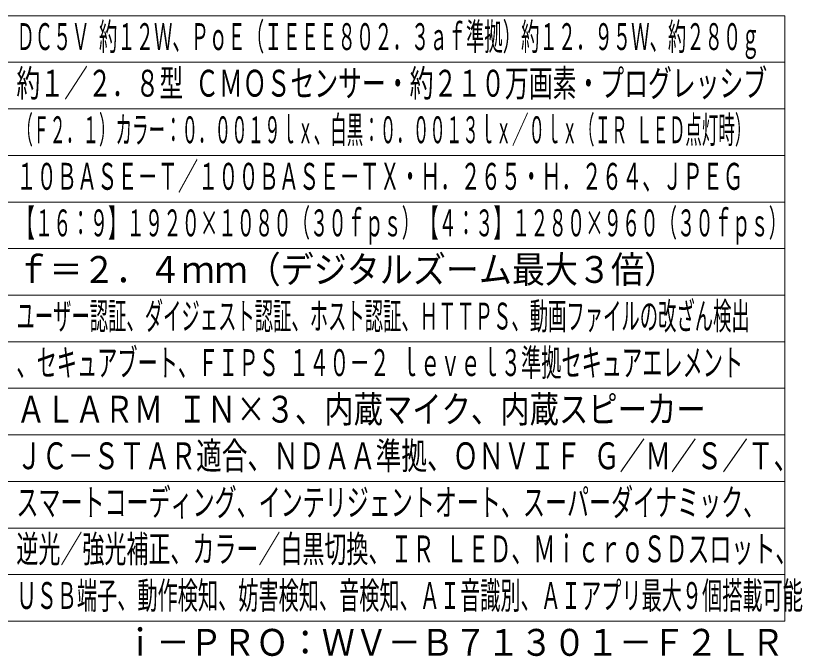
# Model space of a CAD drawing. Units: millimetres on the paper. Extents: x -62 to 64, y -58 to 59.
# Drawn here: x -20.1 to 64.4, y -58.4 to 10.4 of the extents above; entities that cross this region are included whole.
import ezdxf
from ezdxf.enums import TextEntityAlignment as Align

# ---------------------------------------------------------------- set-up
doc = ezdxf.new("R2010")
doc.units = ezdxf.units.MM
doc.layers.add('0-1_MOJI1', color=7, linetype='Continuous')
doc.layers.add('0-2_相当品', color=4, linetype='Continuous')
doc.layers.add('0-3_WAKU', color=4, linetype='Continuous', lineweight=9)
doc.styles.add('ＭＳ ゴシック', font='')
doc.styles.get('ＭＳ ゴシック').set_extended_font_data('MS Gothic')

msp = doc.modelspace()

# ---------------------------------------------------------------- linework, layer by layer
at = {"layer": '0-3_WAKU', "color": 3}
for p, q in [((-62.5, 10.418), (62.5, 10.418)), ((62.5, -54.582), (62.5, 10.418)), ((-62.5, -54.582), (62.5, -54.582))]:
    msp.add_line(p, q, dxfattribs=at)
at = {"layer": '0-3_WAKU'}
for p, q in [((-62.5, 5.418), (62.5, 5.418)), ((-62.5, 0.418), (62.5, 0.418)), ((-62.5, -4.582), (62.5, -4.582)), ((-62.5, -9.582), (62.5, -9.582)), ((62.5, -14.582), (-62.5, -14.582)), ((62.5, -19.582), (-62.5, -19.582)), ((62.5, -24.582), (-62.5, -24.582)), ((-62.5, -29.582), (62.5, -29.582)), ((-62.5, -34.582), (62.5, -34.582)), ((-62.5, -39.582), (62.5, -39.582)), ((-62.5, -44.582), (62.5, -44.582)), ((-62.5, -49.582), (62.5, -49.582))]:
    msp.add_line(p, q, dxfattribs=at)

# ---------------------------------------------------------------- texts
at = {"layer": '0-1_MOJI1', "style": 'ＭＳ ゴシック'}
for s, height, width, p in [('ＤＣ５Ｖ 約１２Ｗ、ＰｏＥ（ＩＥＥＥ８０２．３ａｆ準拠）約１２．９５Ｗ、約２８０ｇ', 2.889, 0.5, (-20, 5.863)), ('約１／２．８型 ＣＭＯＳセンサー・約２１０万画素・プログレッシブ', 2.886, 0.65, (-20, 0.863)), ('（Ｆ２．１）カラー：０．００１９ｌｘ、白黒：０．００１３ｌｘ／０ｌｘ（ＩＲ ＬＥＤ点灯時）', 2.889, 0.45, (-20, -4.137)), ('１０ＢＡＳＥ－Ｔ／１００ＢＡＳＥ－ＴＸ・Ｈ．２６５・Ｈ．２６４、ＪＰＥＧ', 2.889, 0.55, (-20, -9.137)), ('【１６：９】１９２０×１０８０（３０ｆｐｓ）【４：３】１２８０×９６０（３０ｆｐｓ）', 2.889, 0.5, (-20, -14.137)), ('ｆ＝２．４ｍｍ（デジタルズーム最大３倍）', 2.889, 0.9, (-20, -19.137)), ('ユーザー認証、ダイジェスト認証、ホスト認証、ＨＴＴＰＳ、動画ファイルの改ざん検出', 2.886, 0.5, (-20, -24.137)), ('、セキュアブート、ＦＩＰＳ １４０－２ ｌｅｖｅｌ３準拠セキュアエレメント', 2.889, 0.55, (-20, -29.137)), ('ＡＬＡＲＭ ＩＮ×３、内蔵マイク、内蔵スピーカー', 2.886, 0.8, (-20, -34.137)), ('ＪＣ－ＳＴＡＲ適合、ＮＤＡＡ準拠、ＯＮＶＩＦ Ｇ／Ｍ／Ｓ／Ｔ、', 2.886, 0.7, (-20, -39.137)), ('スマートコーディング、インテリジェントオート、スーパーダイナミック、', 2.889, 0.6, (-20, -44.137)), ('逆光／強光補正、カラー／白黒切換、ＩＲ ＬＥＤ、ＭｉｃｒｏＳＤスロット、', 2.886, 0.6, (-20, -49.137)), ('ＵＳＢ端子、動作検知、妨害検知、音検知、ＡＩ音識別、ＡＩアプリ最大９個搭載可能', 2.886, 0.55, (-20, -54.137))]:
    msp.add_text(s, height=height, dxfattribs=dict(at, width=width)).set_placement(p, align=Align.BOTTOM_LEFT)
at = {"layer": '0-2_相当品', "style": 'ＭＳ ゴシック', "width": 0.9}
msp.add_text('ｉ－ＰＲＯ：ＷＶ－Ｂ７１３０１－Ｆ２ＬＲ', height=2.889, dxfattribs=at).set_placement((-8.5, -59.173), align=Align.BOTTOM_LEFT)

doc.saveas('drawing.dxf')
